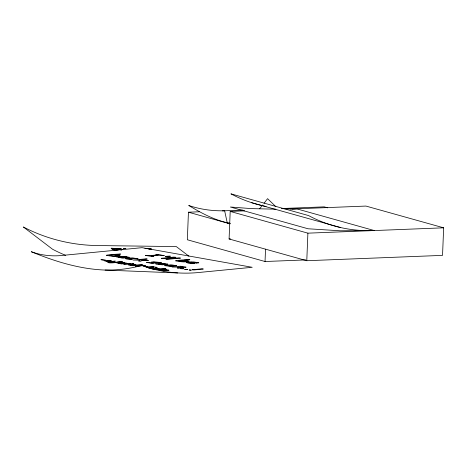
<?xml version="1.0" encoding="UTF-8"?>
<svg xmlns="http://www.w3.org/2000/svg" width="467" height="467" viewBox="0 0 467 467"><rect width="100%" height="100%" fill="white"/><g stroke="black" fill="none" stroke-linecap="round" stroke-linejoin="round"><path stroke-width="0.7" d="M199.304 211.779L188.446 212.205L187.337 239.764L265.04 261.514L305.692 259.915M292.249 208.971L365.953 206.07L443.65 227.82L442.541 255.373L306.784 260.72L229.087 238.97L230.196 211.417L244.626 210.845M265.04 261.514L265.53 249.185M306.784 260.72L307.893 233.161L230.196 211.417M151.483 268.7L152.166 268.391A6.824 0.94 2.3 0 1 154.425 268.186L160.794 268.834L165.867 268.624L156.55 269.652L154.128 269.325M262.746 205.007L259.564 208.784M264.059 203.273L267.562 198.656L275.828 206.624M151.641 249.617L148.459 248.934L151.32 248.783L144.875 248.625M148.646 268.227L153.976 267.609L149.475 267.766M146.118 267.2L147.683 266.949L147.344 266.762A3.561 0.49 2.3 0 0 145.751 266.523L144.612 266.459M148.092 267.311L154.192 266.692L149.125 266.902L143.643 266.237M222.467 210.868L242.811 210.068M282.05 208.521L324.203 206.863L327.706 207.838M307.893 233.161L443.65 227.82M229.087 238.97L230.54 238.911M290.141 208.988L296.58 208.802L374.277 230.552L340.239 230.791L308.068 228.772L230.371 207.021L251.52 208.615L275.898 209.198M105.087 270.06C117.439 270.259 129.808 268.764 141.717 265.443C159.218 271.94 178.137 274.205 196.718 272.699L252.227 267.299L142.044 247.673L60.617 255.589C50.71 256.395 40.623 255.186 31.289 251.725C54.756 261.397 79.559 269.12 105.087 270.06L177.729 272.956M230.202 223.308C215.328 220.675 201.557 213.232 188.721 205.462C200.244 209.409 212.479 211.09 224.639 210.78L227.295 223.08L229.992 223.319M153.485 269.255L151.868 268.939M251.76 202.731L340.367 227.487M188.446 212.205L230.068 223.856M122.909 249.641C121.046 249.343 118.133 248.193 116.668 249.652C116.16 250.055 112.909 249.652 114.181 249.057C107.696 248.707 117.094 251.17 118.752 249.676L119.371 249.337L121.852 249.903L120.76 250.09M188.925 256.202L176.298 246.582L97.778 245.549A171.903 167.087 -52.7 0 1 23.35 226.98L52.613 249.285A171.903 167.087 -52.7 0 0 65.555 255.326M374.277 230.552A171.903 147.309 -74.4 0 1 308.599 215.585L230.902 193.834A171.903 147.309 -74.4 0 0 266.132 206.478M296.58 208.802A171.903 147.309 -74.4 0 1 281.595 208.568M118.56 263.067L121.613 263.522L125.15 263.114L124.677 262.974A2.977 0.409 2.3 0 0 122.879 262.793L118.56 263.067M160.467 270.008L163.52 270.463L167.058 270.054L166.585 269.914A2.977 0.409 2.3 0 0 164.787 269.733L160.467 270.008M119.931 255.572C115.927 257.218 110.743 256.062 106.441 255.385C104.194 254.824 132.342 253.067 114.946 254.737L119.931 255.572M123.557 248.537L125.816 248.695L123.557 248.537M189.147 261.065C185.142 262.717 179.964 261.561 175.656 260.884C173.409 260.317 201.557 258.566 184.161 260.236L189.147 261.065M186.228 262.39L188.248 263.16L193.017 263.662L194.505 263.551L188.3 262.547L196.975 263.079L198.808 262.804L193.688 261.923L186.228 262.39M127.643 258.56C142.371 260.79 116.47 258.724 129.09 257.982A11.039 1.518 2.3 0 1 133.13 257.982L138.133 258.823L132.739 258.263L127.643 258.56M117.812 255.542L115.034 256.027A3.97 0.543 2.3 0 1 112.769 255.98L109.167 255.303L113.195 254.912L117.812 255.542M187.033 261.041L184.249 261.526A3.97 0.543 2.3 0 1 181.984 261.479L178.388 260.796L182.41 260.405L187.033 261.041M121.262 257.842L122.914 258.193L129.534 257.323L123.376 256.371L116.371 256.908L121.262 257.842M107.895 262.32C108.653 264.071 125.751 261.251 117.999 261.783C113.475 263.096 110.825 262.209 107.895 262.32M118.636 257.031L122.418 257.644L127.217 257.154L126.662 256.973A3.841 0.525 2.3 0 0 124.391 256.727L118.636 257.031M128.186 264.719L128.956 265.186L133.2 265.781L142.517 264.76L137.45 264.97L131.075 264.322A6.824 0.94 2.3 0 0 128.816 264.52L128.186 264.719M165.516 256.348L170.338 256.19L165.516 256.348M138.827 261.047L140.684 261.286L142.318 260.3L148.407 260.382L139.621 259.845L147.233 259.045L146.089 258.841L133.019 260.055L140.036 260.183L138.827 261.047M126.966 263.236L121.56 263.966L116.797 262.979L122.01 262.524L126.966 263.236M168.873 270.177L163.468 270.907L158.704 269.92L163.917 269.465L168.873 270.177M158.19 263.96L161.564 264.538L165.575 264.1L161.944 263.645L158.19 263.96M166.912 265.513L170.286 266.091L174.296 265.653L170.665 265.198L166.912 265.513M122.325 261.59L120.252 261.52L122.325 261.59M131.717 263.359L133.743 263.481L131.717 263.359M143.392 265.291L145.418 265.414L143.392 265.291M155.067 267.223L157.087 267.346L155.067 267.223M111.169 260.452L106.348 261.065L109.085 261.508L115.337 261.152L108.735 261.864L104.643 260.954L111.169 260.452M105.822 260.277L101.065 259.705L105.822 260.277M130.013 264.736C130.573 265.7 135.734 265.548 135.669 264.824A3.561 0.49 2.3 0 0 134.076 264.591L130.013 264.736M153.357 268.601C153.923 269.564 159.084 269.418 159.019 268.694A3.561 0.49 2.3 0 0 157.426 268.455L153.357 268.601M155.89 263.003L151.483 263.324L146.475 262.331L153.042 263.044L153.59 262.886L151.349 262.057L153.958 261.812L161.465 262.612L159.089 262.903L153.596 262.174L155.89 263.003M167.851 264.159L162.44 264.836L155.914 264.106A5.376 0.741 2.3 0 1 156.328 263.692L163.234 263.359L167.851 264.159M176.573 265.711L171.161 266.394L164.635 265.659A5.376 0.741 2.3 0 1 165.049 265.244L171.955 264.912L176.573 265.711M123.813 264.182L130.626 263.744L123.813 264.182M135.488 266.114L142.301 265.676L135.488 266.114M183.449 268.764L180.595 268.653L183.449 268.764M187.576 269.5L184.728 269.389L187.576 269.5M177.419 268C180.437 268.595 193.227 266.885 180.653 266.634L182.136 266.418L180.221 266.225L172.095 267.054L183.8 267.177L177.419 268M155.96 254.287L158.377 254.842L149.218 255.677L145.301 255.42L153.158 256.652L153.906 256.529L150.993 255.957L159.924 255.134L164.308 255.607L155.96 254.287M189.193 269.979L191.166 270.154L189.193 269.979M192.124 269.763L193.84 269.979L203.285 269.01L201.475 268.84L192.124 269.763M175.825 257.288L163.298 258.485L161.302 258.298L173.817 257.095L175.825 257.288M180.367 258.093L167.84 259.296L165.843 259.103L178.359 257.907L180.367 258.093M111.204 248.269L121.134 248.578L111.204 248.269M191.511 262.174L189.748 262.232L196.765 262.81L191.511 262.174"/></g></svg>
